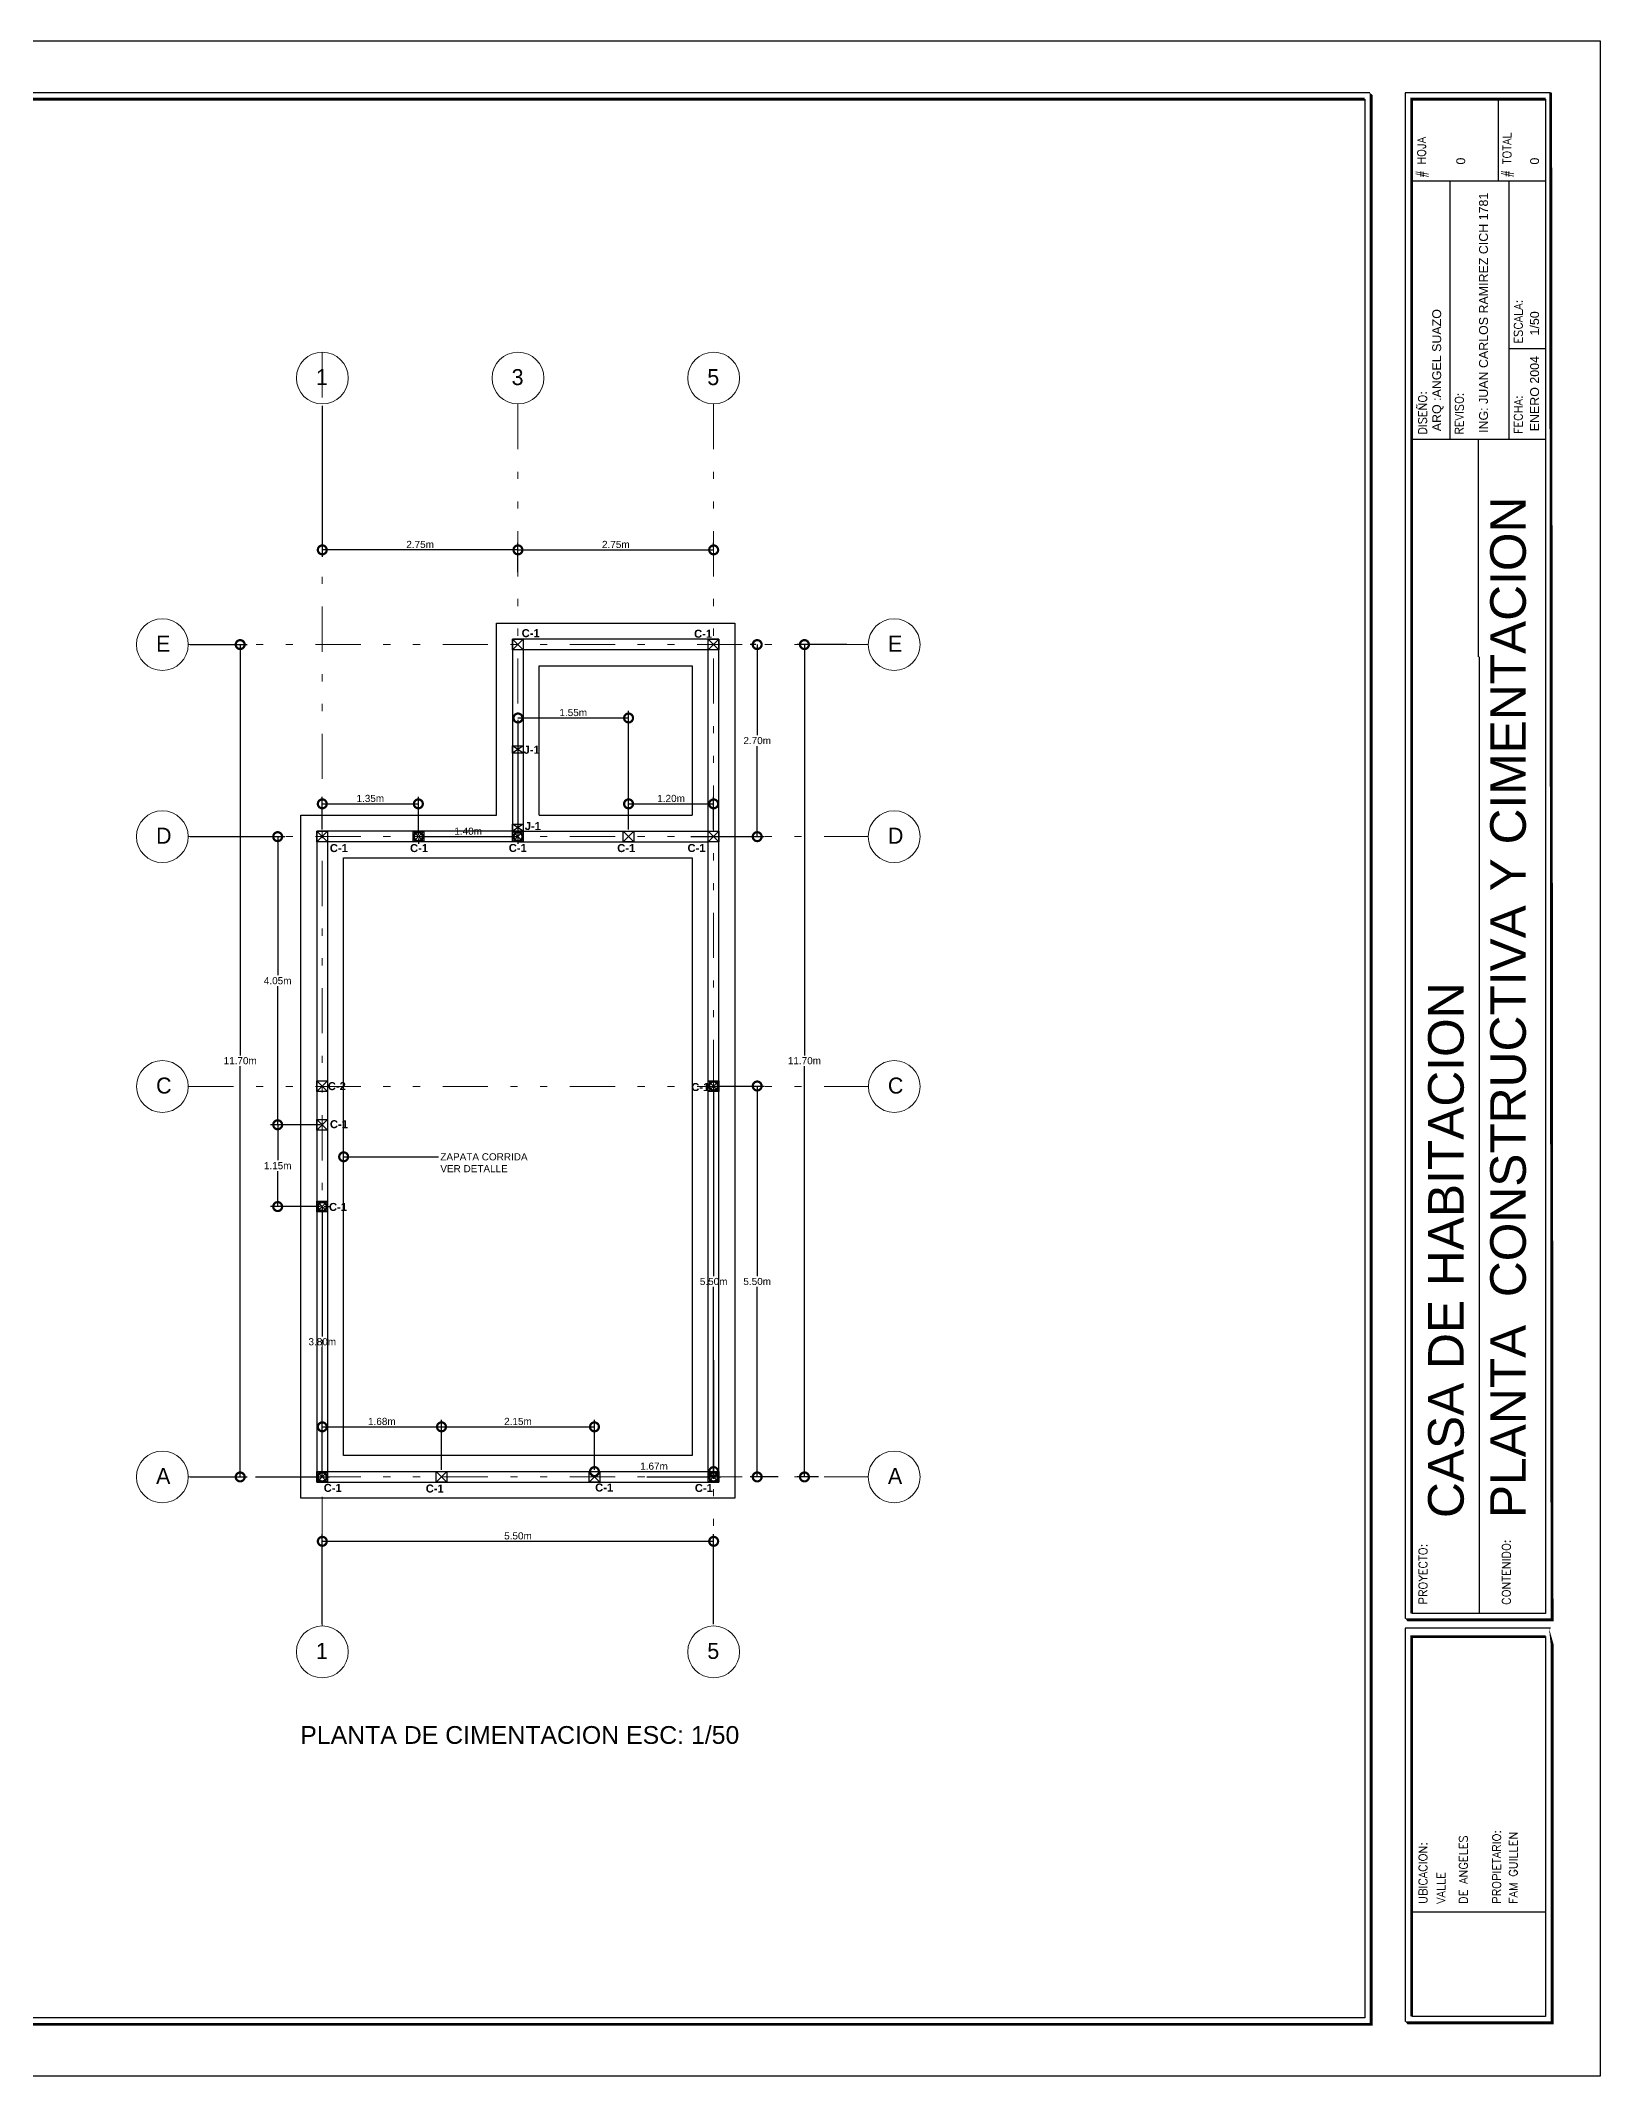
# Model space of a CAD drawing. Header units: inches. Extents: x -22.5 to 70.9, y -14.1 to 48.3.
# Drawn here: x 48.99 to 70.91, y 19.69 to 48.3 of the extents above; entities that cross this region are included whole.
import ezdxf

# ---------------------------------------------------------------- set-up
doc = ezdxf.new("R2010")
doc.units = ezdxf.units.IN
doc.header["$MEASUREMENT"] = 0
doc.linetypes.add('DIVIDE', pattern=[31.75, 12.7, -6.35, 0, -6.35, 0, -6.35])
for name, color, linetype, lineweight in [('cotas', 1, 'Continuous', 13), ('ejes', 253, 'DIVIDE', 13), ('muebles', 6, 'Continuous', 13), ('paredes', 7, 'Continuous', 30), ('rotulacion', 7, 'Continuous', 15), ('SOLERA DE CIM', 94, 'Continuous', 30)]:
    doc.layers.add(name, color=color, linetype=linetype, lineweight=lineweight)
doc.layers.add('MODULO', color=7, linetype='Continuous')
doc.layers.add('TEXTO CASTILLOS', color=30, linetype='Continuous')
doc.styles.add('CASTILLOS C+M', font='ARIALBD.TTF', dxfattribs={"height": 0.1125})
doc.styles.add('DIMS', font='ARIAL.TTF')
doc.styles.add('ROMANS', font='romans.shx')
doc.dimstyles.new('DIMS', dxfattribs={"dimtxt": 0.1, "dimasz": 0.25, "dimexe": 0.1, "dimexo": 0.025, "dimgap": 0.025, "dimtad": 1, "dimtih": 1, "dimtoh": 1, "dimzin": 1, "dimdsep": 46, "dimtxsty": 'DIMS', "dimblk1": 'DOTSMALL', "dimblk2": 'DOTSMALL', "dimsah": 1, "dimcen": 0.09, "dimclrd": 9, "dimclre": 9, "dimclrt": 2, "dimazin": 0, "dimtfac": 1, "dimtofl": 0, "dimtmove": 0, "dimatfit": 3, "dimldrblk": 'DOTSMALL', "dimfxl": 1, "dimtolj": 1, "dimtzin": 0, "dimarcsym": 0})

# ---------------------------------------------------------------- blocks, each defined once
blk = doc.blocks.new('HOJA11-17')
blk.add_lwpolyline([(-40.379, 27.285), (2.621, 27.285), (2.621, -0.715), (-40.379, -0.715)], close=True)
blk = doc.blocks.new('_DOTSMALL')
at = {"color": 0, "linetype": 'ByBlock', "const_width": 0.5}
blk.add_lwpolyline([(-0.0625, 0, 1), (0.0625, 0, 1)], format="xyb", close=True, dxfattribs=at)
blk = doc.blocks.new('*D240')
at = {"layer": 'cotas', "color": 9, "lineweight": -2}
for p, q in [((51.091, 39.815), (51.895, 39.815)), ((51.795, 39.815), (51.795, 34.041)), ((51.795, 28.115), (51.795, 33.889)), ((51.091, 28.115), (51.895, 28.115))]:
    blk.add_line(p, q, dxfattribs=at)
at = {"layer": 'Defpoints', "color": 0}
for p in [(51.066, 39.815), (51.066, 28.115), (51.795, 28.115)]:
    blk.add_point(p, dxfattribs=at)
at = {"layer": 'cotas', "color": 9, "lineweight": -2, "xscale": 0.25, "yscale": 0.25, "zscale": 0.25}
for p, rotation in [((51.795, 39.815), 90), ((51.795, 28.115), 270)]:
    blk.add_blockref('_DOTSMALL', p, dxfattribs=dict(at, rotation=rotation))
at = {"layer": 'cotas', "color": 2, "insert": (51.795, 33.965), "char_height": 0.1, "attachment_point": 5, "style": 'DIMS'}
blk.add_mtext('\\A1;11.70m', dxfattribs=at)
blk = doc.blocks.new('*D239')
at = {"layer": 'cotas', "color": 9, "lineweight": -2}
for p, q in [((52.949, 26.045), (52.949, 27.31)), ((52.949, 27.21), (58.449, 27.21)), ((58.449, 26.045), (58.449, 27.31))]:
    blk.add_line(p, q, dxfattribs=at)
at = {"layer": 'Defpoints', "color": 0}
for p in [(58.449, 27.21), (52.949, 26.02), (58.449, 26.02)]:
    blk.add_point(p, dxfattribs=at)
at = {"layer": 'cotas', "color": 9, "lineweight": -2, "xscale": 0.25, "yscale": 0.25, "zscale": 0.25, "rotation": 180}
blk.add_blockref('_DOTSMALL', (52.949, 27.21), dxfattribs=at)
at = {"layer": 'cotas', "color": 9, "lineweight": -2, "xscale": 0.25, "yscale": 0.25, "zscale": 0.25}
blk.add_blockref('_DOTSMALL', (58.449, 27.21), dxfattribs=at)
at = {"layer": 'cotas', "color": 2, "insert": (55.699, 27.286), "char_height": 0.1, "attachment_point": 5, "style": 'DIMS'}
blk.add_mtext('\\A1;5.50m', dxfattribs=at)
blk = doc.blocks.new('*D238')
at = {"layer": 'cotas', "color": 9, "lineweight": -2}
for p, q in [((55.699, 40.834), (55.699, 41.246)), ((58.449, 41.171), (58.449, 41.246)), ((55.699, 41.146), (58.449, 41.146))]:
    blk.add_line(p, q, dxfattribs=at)
at = {"layer": 'Defpoints', "color": 0}
for p in [(58.449, 41.146), (58.449, 41.146), (55.699, 40.809)]:
    blk.add_point(p, dxfattribs=at)
at = {"layer": 'cotas', "color": 9, "lineweight": -2, "xscale": 0.25, "yscale": 0.25, "zscale": 0.25, "rotation": 180}
blk.add_blockref('_DOTSMALL', (55.699, 41.146), dxfattribs=at)
at = {"layer": 'cotas', "color": 9, "lineweight": -2, "xscale": 0.25, "yscale": 0.25, "zscale": 0.25}
blk.add_blockref('_DOTSMALL', (58.449, 41.146), dxfattribs=at)
at = {"layer": 'cotas', "color": 2, "insert": (57.074, 41.222), "char_height": 0.1, "attachment_point": 5, "style": 'DIMS'}
blk.add_mtext('\\A1;2.75m', dxfattribs=at)
blk = doc.blocks.new('C2')
at = {"layer": 'SOLERA DE CIM', "linetype": 'Continuous'}
for p, q in [((-0.075, -0.075), (0.075, 0.075)), ((-0.075, 0.075), (0.075, -0.075))]:
    blk.add_line(p, q, dxfattribs=at)
blk.add_lwpolyline([(-0.075, 0.075), (0.075, 0.075), (0.075, -0.075), (-0.075, -0.075)], close=True, dxfattribs=at)
blk = doc.blocks.new('C4')
at = {"layer": 'SOLERA DE CIM', "linetype": 'Continuous'}
for p, q in [((-0.075, -0.05), (0.075, 0.05)), ((-0.075, 0.05), (0.075, -0.05))]:
    blk.add_line(p, q, dxfattribs=at)
blk.add_lwpolyline([(-0.075, 0.05), (0.075, 0.05), (0.075, -0.05), (-0.075, -0.05)], close=True, dxfattribs=at)
blk = doc.blocks.new('*D247')
at = {"layer": 'cotas', "color": 9, "lineweight": -2}
for p, q in [((52.949, 43.171), (52.949, 41.046)), ((55.699, 40.834), (55.699, 41.246)), ((55.699, 41.146), (52.949, 41.146))]:
    blk.add_line(p, q, dxfattribs=at)
at = {"layer": 'Defpoints', "color": 0}
for p in [(52.949, 43.196), (52.949, 41.146), (55.699, 40.809)]:
    blk.add_point(p, dxfattribs=at)
at = {"layer": 'cotas', "color": 9, "lineweight": -2, "xscale": 0.25, "yscale": 0.25, "zscale": 0.25, "rotation": 180}
blk.add_blockref('_DOTSMALL', (52.949, 41.146), dxfattribs=at)
at = {"layer": 'cotas', "color": 9, "lineweight": -2, "xscale": 0.25, "yscale": 0.25, "zscale": 0.25}
blk.add_blockref('_DOTSMALL', (55.699, 41.146), dxfattribs=at)
at = {"layer": 'cotas', "color": 2, "insert": (54.324, 41.222), "char_height": 0.1, "attachment_point": 5, "style": 'DIMS'}
blk.add_mtext('\\A1;2.75m', dxfattribs=at)
blk = doc.blocks.new('*D259')
at = {"layer": 'cotas', "color": 9, "lineweight": -2}
for p, q in [((52.949, 37.215), (52.949, 37.676)), ((52.949, 37.576), (54.299, 37.576)), ((54.299, 37.14), (54.299, 37.676))]:
    blk.add_line(p, q, dxfattribs=at)
at = {"layer": 'Defpoints', "color": 0}
for p in [(54.299, 37.576), (52.949, 37.19), (54.299, 37.115)]:
    blk.add_point(p, dxfattribs=at)
at = {"layer": 'cotas', "color": 9, "lineweight": -2, "xscale": 0.25, "yscale": 0.25, "zscale": 0.25, "rotation": 180}
blk.add_blockref('_DOTSMALL', (52.949, 37.576), dxfattribs=at)
at = {"layer": 'cotas', "color": 9, "lineweight": -2, "xscale": 0.25, "yscale": 0.25, "zscale": 0.25}
blk.add_blockref('_DOTSMALL', (54.299, 37.576), dxfattribs=at)
at = {"layer": 'cotas', "color": 2, "insert": (53.624, 37.652), "char_height": 0.1, "attachment_point": 5, "style": 'DIMS'}
blk.add_mtext('\\A1;1.35m', dxfattribs=at)
blk = doc.blocks.new('*D260')
at = {"layer": 'cotas', "color": 9, "lineweight": -2}
for p, q in [((55.699, 38.683), (55.699, 37.015)), ((54.299, 37.115), (55.699, 37.115)), ((54.299, 37.09), (54.299, 37.015))]:
    blk.add_line(p, q, dxfattribs=at)
at = {"layer": 'Defpoints', "color": 0}
for p in [(55.699, 38.708), (54.299, 37.115), (55.699, 37.115)]:
    blk.add_point(p, dxfattribs=at)
at = {"layer": 'cotas', "color": 9, "lineweight": -2, "xscale": 0.25, "yscale": 0.25, "zscale": 0.25, "rotation": 180}
blk.add_blockref('_DOTSMALL', (54.299, 37.115), dxfattribs=at)
at = {"layer": 'cotas', "color": 9, "lineweight": -2, "xscale": 0.25, "yscale": 0.25, "zscale": 0.25}
blk.add_blockref('_DOTSMALL', (55.699, 37.115), dxfattribs=at)
at = {"layer": 'cotas', "color": 2, "insert": (54.999, 37.191), "char_height": 0.1, "attachment_point": 5, "style": 'DIMS'}
blk.add_mtext('\\A1;1.40m', dxfattribs=at)
blk = doc.blocks.new('*D261')
at = {"layer": 'cotas', "color": 9, "lineweight": -2}
for p, q in [((55.699, 38.783), (57.253, 38.783)), ((55.699, 38.758), (55.699, 38.683)), ((57.253, 37.215), (57.253, 38.883))]:
    blk.add_line(p, q, dxfattribs=at)
at = {"layer": 'Defpoints', "color": 0}
for p in [(55.699, 38.783), (57.253, 38.783), (57.253, 37.19)]:
    blk.add_point(p, dxfattribs=at)
at = {"layer": 'cotas', "color": 9, "lineweight": -2, "xscale": 0.25, "yscale": 0.25, "zscale": 0.25, "rotation": 180}
blk.add_blockref('_DOTSMALL', (55.699, 38.783), dxfattribs=at)
at = {"layer": 'cotas', "color": 9, "lineweight": -2, "xscale": 0.25, "yscale": 0.25, "zscale": 0.25}
blk.add_blockref('_DOTSMALL', (57.253, 38.783), dxfattribs=at)
at = {"layer": 'cotas', "color": 2, "insert": (56.476, 38.859), "char_height": 0.1, "attachment_point": 5, "style": 'DIMS'}
blk.add_mtext('\\A1;1.55m', dxfattribs=at)
blk = doc.blocks.new('*D262')
at = {"layer": 'cotas', "color": 9, "lineweight": -2}
for p, q in [((57.253, 37.215), (57.253, 37.676)), ((57.253, 37.576), (58.449, 37.576)), ((58.449, 37.215), (58.449, 37.676))]:
    blk.add_line(p, q, dxfattribs=at)
at = {"layer": 'Defpoints', "color": 0}
for p in [(58.449, 37.576), (57.253, 37.19), (58.449, 37.19)]:
    blk.add_point(p, dxfattribs=at)
at = {"layer": 'cotas', "color": 9, "lineweight": -2, "xscale": 0.25, "yscale": 0.25, "zscale": 0.25, "rotation": 180}
blk.add_blockref('_DOTSMALL', (57.253, 37.576), dxfattribs=at)
at = {"layer": 'cotas', "color": 9, "lineweight": -2, "xscale": 0.25, "yscale": 0.25, "zscale": 0.25}
blk.add_blockref('_DOTSMALL', (58.449, 37.576), dxfattribs=at)
at = {"layer": 'cotas', "color": 2, "insert": (57.851, 37.652), "char_height": 0.1, "attachment_point": 5, "style": 'DIMS'}
blk.add_mtext('\\A1;1.20m', dxfattribs=at)
blk = doc.blocks.new('*D263')
at = {"layer": 'cotas', "color": 9, "lineweight": -2}
for p, q in [((58.449, 33.61), (58.449, 30.938)), ((58.474, 33.61), (58.549, 33.61)), ((58.449, 28.115), (58.449, 30.786)), ((57.512, 28.115), (58.549, 28.115))]:
    blk.add_line(p, q, dxfattribs=at)
at = {"layer": 'Defpoints', "color": 0}
for p in [(58.449, 33.61), (57.487, 28.115), (58.449, 28.115)]:
    blk.add_point(p, dxfattribs=at)
at = {"layer": 'cotas', "color": 9, "lineweight": -2, "xscale": 0.25, "yscale": 0.25, "zscale": 0.25}
for p, rotation in [((58.449, 33.61), 90), ((58.449, 28.115), 270)]:
    blk.add_blockref('_DOTSMALL', p, dxfattribs=dict(at, rotation=rotation))
at = {"layer": 'cotas', "color": 2, "insert": (58.449, 30.862), "char_height": 0.1, "attachment_point": 5, "style": 'DIMS'}
blk.add_mtext('\\A1;5.50m', dxfattribs=at)
blk = doc.blocks.new('*D264')
at = {"layer": 'cotas', "color": 9, "lineweight": -2}
for p, q in [((51.091, 37.115), (52.422, 37.115)), ((52.322, 37.115), (52.322, 35.166)), ((52.322, 33.065), (52.322, 35.014)), ((52.924, 33.065), (52.222, 33.065))]:
    blk.add_line(p, q, dxfattribs=at)
at = {"layer": 'Defpoints', "color": 0}
for p in [(51.066, 37.115), (52.322, 33.065), (52.949, 33.065)]:
    blk.add_point(p, dxfattribs=at)
at = {"layer": 'cotas', "color": 9, "lineweight": -2, "xscale": 0.25, "yscale": 0.25, "zscale": 0.25}
for p, rotation in [((52.322, 37.115), 90), ((52.322, 33.065), 270)]:
    blk.add_blockref('_DOTSMALL', p, dxfattribs=dict(at, rotation=rotation))
at = {"layer": 'cotas', "color": 2, "insert": (52.322, 35.09), "char_height": 0.1, "attachment_point": 5, "style": 'DIMS'}
blk.add_mtext('\\A1;4.05m', dxfattribs=at)
blk = doc.blocks.new('*D265')
at = {"layer": 'cotas', "color": 9, "lineweight": -2}
for p, q in [((52.924, 33.065), (52.222, 33.065)), ((52.322, 33.065), (52.322, 32.566)), ((52.322, 31.915), (52.322, 32.414)), ((52.924, 31.915), (52.222, 31.915))]:
    blk.add_line(p, q, dxfattribs=at)
at = {"layer": 'Defpoints', "color": 0}
for p in [(52.949, 33.065), (52.322, 31.915), (52.949, 31.915)]:
    blk.add_point(p, dxfattribs=at)
at = {"layer": 'cotas', "color": 9, "lineweight": -2, "xscale": 0.25, "yscale": 0.25, "zscale": 0.25}
for p, rotation in [((52.322, 33.065), 90), ((52.322, 31.915), 270)]:
    blk.add_blockref('_DOTSMALL', p, dxfattribs=dict(at, rotation=rotation))
at = {"layer": 'cotas', "color": 2, "insert": (52.322, 32.49), "char_height": 0.1, "attachment_point": 5, "style": 'DIMS'}
blk.add_mtext('\\A1;1.15m', dxfattribs=at)
blk = doc.blocks.new('*D266')
at = {"layer": 'cotas', "color": 9, "lineweight": -2}
for p, q in [((52.949, 31.915), (52.949, 30.091)), ((52.974, 31.915), (53.049, 31.915)), ((52.949, 28.115), (52.949, 29.939)), ((52.012, 28.115), (53.049, 28.115))]:
    blk.add_line(p, q, dxfattribs=at)
at = {"layer": 'Defpoints', "color": 0}
for p in [(52.949, 31.915), (51.987, 28.115), (52.949, 28.115)]:
    blk.add_point(p, dxfattribs=at)
at = {"layer": 'cotas', "color": 9, "lineweight": -2, "xscale": 0.25, "yscale": 0.25, "zscale": 0.25}
for p, rotation in [((52.949, 31.915), 90), ((52.949, 28.115), 270)]:
    blk.add_blockref('_DOTSMALL', p, dxfattribs=dict(at, rotation=rotation))
at = {"layer": 'cotas', "color": 2, "insert": (52.949, 30.015), "char_height": 0.1, "attachment_point": 5, "style": 'DIMS'}
blk.add_mtext('\\A1;3.80m', dxfattribs=at)
blk = doc.blocks.new('*D267')
at = {"layer": 'cotas', "color": 9, "lineweight": -2}
for p, q in [((52.949, 28.215), (52.949, 28.919)), ((54.624, 28.215), (54.624, 28.919)), ((52.949, 28.819), (54.624, 28.819))]:
    blk.add_line(p, q, dxfattribs=at)
at = {"layer": 'Defpoints', "color": 0}
for p in [(54.624, 28.819), (52.949, 28.19), (54.624, 28.19)]:
    blk.add_point(p, dxfattribs=at)
at = {"layer": 'cotas', "color": 9, "lineweight": -2, "xscale": 0.25, "yscale": 0.25, "zscale": 0.25, "rotation": 180}
blk.add_blockref('_DOTSMALL', (52.949, 28.819), dxfattribs=at)
at = {"layer": 'cotas', "color": 9, "lineweight": -2, "xscale": 0.25, "yscale": 0.25, "zscale": 0.25}
blk.add_blockref('_DOTSMALL', (54.624, 28.819), dxfattribs=at)
at = {"layer": 'cotas', "color": 2, "insert": (53.786, 28.895), "char_height": 0.1, "attachment_point": 5, "style": 'DIMS'}
blk.add_mtext('\\A1;1.68m', dxfattribs=at)
blk = doc.blocks.new('*D268')
at = {"layer": 'cotas', "color": 9, "lineweight": -2}
for p, q in [((54.624, 28.215), (54.624, 28.919)), ((56.774, 28.215), (56.774, 28.919)), ((54.624, 28.819), (56.774, 28.819))]:
    blk.add_line(p, q, dxfattribs=at)
at = {"layer": 'Defpoints', "color": 0}
for p in [(56.774, 28.819), (54.624, 28.19), (56.774, 28.19)]:
    blk.add_point(p, dxfattribs=at)
at = {"layer": 'cotas', "color": 9, "lineweight": -2, "xscale": 0.25, "yscale": 0.25, "zscale": 0.25, "rotation": 180}
blk.add_blockref('_DOTSMALL', (54.624, 28.819), dxfattribs=at)
at = {"layer": 'cotas', "color": 9, "lineweight": -2, "xscale": 0.25, "yscale": 0.25, "zscale": 0.25}
blk.add_blockref('_DOTSMALL', (56.774, 28.819), dxfattribs=at)
at = {"layer": 'cotas', "color": 2, "insert": (55.699, 28.895), "char_height": 0.1, "attachment_point": 5, "style": 'DIMS'}
blk.add_mtext('\\A1;2.15m', dxfattribs=at)
blk = doc.blocks.new('*D269')
at = {"layer": 'cotas', "color": 9, "lineweight": -2}
for p, q in [((58.449, 29.758), (58.449, 28.09)), ((56.774, 28.215), (56.774, 28.29)), ((56.774, 28.19), (58.449, 28.19))]:
    blk.add_line(p, q, dxfattribs=at)
at = {"layer": 'Defpoints', "color": 0}
for p in [(58.449, 29.783), (56.774, 28.19), (58.449, 28.19)]:
    blk.add_point(p, dxfattribs=at)
at = {"layer": 'cotas', "color": 9, "lineweight": -2, "xscale": 0.25, "yscale": 0.25, "zscale": 0.25, "rotation": 180}
blk.add_blockref('_DOTSMALL', (56.774, 28.19), dxfattribs=at)
at = {"layer": 'cotas', "color": 9, "lineweight": -2, "xscale": 0.25, "yscale": 0.25, "zscale": 0.25}
blk.add_blockref('_DOTSMALL', (58.449, 28.19), dxfattribs=at)
at = {"layer": 'cotas', "color": 2, "insert": (57.611, 28.266), "char_height": 0.1, "attachment_point": 5, "style": 'DIMS'}
blk.add_mtext('\\A1;1.67m', dxfattribs=at)
blk = doc.blocks.new('*D407')
at = {"layer": 'cotas', "color": 9, "lineweight": -2}
for p, q in [((58.474, 33.61), (59.161, 33.61)), ((59.061, 33.61), (59.061, 30.938)), ((59.061, 28.115), (59.061, 30.786)), ((59.358, 28.115), (58.961, 28.115))]:
    blk.add_line(p, q, dxfattribs=at)
at = {"layer": 'Defpoints', "color": 0}
for p in [(58.449, 33.61), (59.061, 28.115), (59.383, 28.115)]:
    blk.add_point(p, dxfattribs=at)
at = {"layer": 'cotas', "color": 9, "lineweight": -2, "xscale": 0.25, "yscale": 0.25, "zscale": 0.25}
for p, rotation in [((59.061, 33.61), 90), ((59.061, 28.115), 270)]:
    blk.add_blockref('_DOTSMALL', p, dxfattribs=dict(at, rotation=rotation))
at = {"layer": 'cotas', "color": 2, "insert": (59.061, 30.862), "char_height": 0.1, "attachment_point": 5, "style": 'DIMS'}
blk.add_mtext('\\A1;5.50m', dxfattribs=at)
blk = doc.blocks.new('*D408')
at = {"layer": 'cotas', "color": 9, "lineweight": -2}
for p, q in [((59.042, 39.815), (58.961, 39.815)), ((59.061, 39.815), (59.061, 38.541)), ((59.061, 37.115), (59.061, 38.389)), ((58.13, 37.115), (59.161, 37.115))]:
    blk.add_line(p, q, dxfattribs=at)
at = {"layer": 'Defpoints', "color": 0}
for p in [(59.061, 39.815), (59.067, 39.815), (58.105, 37.115)]:
    blk.add_point(p, dxfattribs=at)
at = {"layer": 'cotas', "color": 9, "lineweight": -2, "xscale": 0.25, "yscale": 0.25, "zscale": 0.25}
for p, rotation in [((59.061, 39.815), 90), ((59.061, 37.115), 270)]:
    blk.add_blockref('_DOTSMALL', p, dxfattribs=dict(at, rotation=rotation))
at = {"layer": 'cotas', "color": 2, "insert": (59.061, 38.465), "char_height": 0.1, "attachment_point": 5, "style": 'DIMS'}
blk.add_mtext('\\A1;2.70m', dxfattribs=at)
blk = doc.blocks.new('*D409')
at = {"layer": 'cotas', "color": 9, "lineweight": -2}
for p, q in [((60.321, 39.815), (59.625, 39.815)), ((59.725, 39.815), (59.725, 34.041)), ((59.725, 28.115), (59.725, 33.889)), ((59.921, 28.115), (59.625, 28.115))]:
    blk.add_line(p, q, dxfattribs=at)
at = {"layer": 'Defpoints', "color": 0}
for p in [(60.346, 39.815), (59.725, 28.115), (59.946, 28.115)]:
    blk.add_point(p, dxfattribs=at)
at = {"layer": 'cotas', "color": 9, "lineweight": -2, "xscale": 0.25, "yscale": 0.25, "zscale": 0.25}
for p, rotation in [((59.725, 39.815), 90), ((59.725, 28.115), 270)]:
    blk.add_blockref('_DOTSMALL', p, dxfattribs=dict(at, rotation=rotation))
at = {"layer": 'cotas', "color": 2, "insert": (59.725, 33.965), "char_height": 0.1, "attachment_point": 5, "style": 'DIMS'}
blk.add_mtext('\\A1;11.70m', dxfattribs=at)

msp = doc.modelspace()

# ---------------------------------------------------------------- linework, layer by layer
at = {"layer": 'ejes', "ltscale": 0.05}
for p, q in [((52.949, 43.925), (52.949, 26.02)), ((55.699, 43.196), (55.699, 37.115)), ((58.449, 43.196), (58.449, 26.02)), ((51.066, 39.815), (60.622, 39.815)), ((51.066, 37.115), (60.622, 37.115)), ((51.066, 33.603), (60.622, 33.603)), ((51.066, 28.115), (60.622, 28.115))]:
    msp.add_line(p, q, dxfattribs=at)
at = {"layer": 'MODULO'}
for p, q in [((68.167, 47.572), (68.167, 26.126)), ((70.212, 47.572), (68.167, 47.572)), ((69.481, 46.328), (69.481, 47.48)), ((70.14, 46.328), (68.259, 46.328)), ((68.799, 42.697), (68.799, 46.328)), ((69.63, 42.706), (69.63, 46.328)), ((69.63, 43.975), (70.14, 43.975)), ((70.14, 42.697), (68.259, 42.697)), ((69.2, 39.642), (69.2, 42.697)), ((69.213, 26.197), (69.213, 39.642)), ((68.259, 22.004), (70.14, 22.004))]:
    msp.add_line(p, q, dxfattribs=at)
for points in [[(27.143, 20.442, 0, 0.0409, 0), (27.184, 20.421, 0.0409, 0.0409, 0), (67.691, 20.421, 0.0409, 0.0409, 0), (67.691, 47.531, 0.0409, 0, 0), (67.67, 47.572, 0, 0, 0)], [(68.167, 26.126, 0, 0.0409, 0), (68.208, 26.105, 0.0409, 0.0409, 0), (70.232, 26.105, 0.0409, 0.0409, 0), (70.212, 47.572, 0.0409, 0, 0), (70.212, 47.572, 0, 0, 0)], [(68.167, 20.462, 0, 0.0409, 0), (68.208, 20.442, 0.0409, 0.0409, 0), (70.232, 20.442, 0.0409, 0.0409, 0), (70.232, 25.765, 0.0409, 0, 0), (70.189, 25.988, 0, 0, 0)]]:
    msp.add_lwpolyline(points, format="xyseb", dxfattribs=at)
for points in [[(67.67, 47.572), (27.143, 47.572), (27.143, 20.442)], [(67.599, 47.48), (67.599, 20.513), (27.235, 20.513)], [(70.14, 47.48), (70.14, 26.197), (68.259, 26.197)], [(70.212, 25.988), (68.167, 25.988), (68.167, 20.462)], [(70.14, 25.87), (70.14, 20.533), (68.259, 20.533)]]:
    msp.add_lwpolyline(points, dxfattribs=at)
at = {"layer": 'MODULO', "const_width": 0.0409}
for points in [[(67.599, 47.48), (27.235, 47.48), (27.235, 20.513)], [(70.14, 47.48), (68.259, 47.48), (68.259, 26.197)], [(70.14, 25.87), (68.259, 25.87), (68.259, 20.533)]]:
    msp.add_lwpolyline(points, dxfattribs=at)
at = {"layer": 'paredes'}
for p, q in [((55.399, 37.415), (55.399, 40.115)), ((55.399, 40.115), (58.749, 40.115)), ((58.749, 40.115), (58.749, 27.815)), ((58.524, 39.89), (55.624, 39.89)), ((55.624, 39.89), (55.624, 37.19)), ((58.524, 28.04), (58.524, 39.89)), ((58.374, 39.74), (55.774, 39.74)), ((55.774, 39.74), (55.774, 37.19)), ((55.999, 37.415), (55.999, 39.515)), ((55.999, 39.515), (58.149, 39.515)), ((58.149, 39.515), (58.149, 37.415)), ((58.374, 37.19), (58.374, 39.74)), ((52.649, 37.415), (55.399, 37.415)), ((52.649, 27.815), (52.649, 37.415)), ((55.999, 37.415), (58.149, 37.415)), ((55.624, 37.19), (52.874, 37.19)), ((52.874, 37.19), (52.874, 28.04)), ((55.774, 37.04), (53.024, 37.04)), ((53.024, 37.04), (53.024, 28.19)), ((55.699, 37.04), (58.374, 37.04)), ((55.774, 37.19), (58.374, 37.19)), ((58.374, 28.19), (58.374, 37.04)), ((53.249, 36.815), (55.999, 36.815)), ((53.249, 28.415), (53.249, 36.815)), ((55.699, 36.815), (58.149, 36.815)), ((58.149, 36.815), (58.149, 28.415)), ((58.149, 28.415), (53.249, 28.415)), ((53.024, 28.19), (58.374, 28.19)), ((58.749, 27.815), (52.649, 27.815)), ((52.874, 28.04), (58.524, 28.04))]:
    msp.add_line(p, q, dxfattribs=at)
at = {"layer": 'rotulacion'}
for centre in [(52.949, 43.561), (55.699, 43.561), (58.449, 43.561), (50.701, 39.815), (60.986, 39.815), (50.701, 37.115), (60.986, 37.115), (50.702, 33.603), (60.987, 33.603), (50.701, 28.115), (60.986, 28.115), (52.949, 25.656), (58.449, 25.656)]:
    msp.add_circle(centre, 0.364, dxfattribs=at)

# ---------------------------------------------------------------- block references
at = {"layer": 'Defpoints', "xscale": 1.046400000000006, "yscale": 1.021874999999994, "zscale": 1.021875}
msp.add_blockref('HOJA11-17', (68.167, 20.421), dxfattribs=at)
at = {"layer": 'SOLERA DE CIM', "linetype": 'Continuous'}
for p in [(55.699, 39.815), (58.449, 39.815), (52.949, 37.115), (54.299, 37.115), (55.699, 37.115), (57.253, 37.115), (58.449, 37.115), (52.949, 33.61), (58.449, 33.61), (52.949, 33.065), (52.949, 31.915), (52.949, 28.115), (54.624, 28.115), (56.774, 28.115), (58.449, 28.115)]:
    msp.add_blockref('C2', p, dxfattribs=at)
at = {"layer": 'SOLERA DE CIM', "linetype": 'Continuous', "rotation": 180}
for p in [(55.699, 38.34), (55.699, 37.24)]:
    msp.add_blockref('C4', p, dxfattribs=at)

# ---------------------------------------------------------------- texts
at = {"layer": 'cotas', "color": 2, "insert": (54.608, 32.665), "char_height": 0.1, "attachment_point": 1, "style": 'DIMS'}
msp.add_mtext('\\A1;ZAPATA CORRIDA\\PVER DETALLE', dxfattribs=at)
at = {"layer": 'MODULO', "style": 'ROMANS'}
for s, height, p in [('# HOJA', 0.117, (68.456, 46.375)), ('# TOTAL', 0.117, (69.656, 46.381)), ('ESCALA:', 0.117, (69.816, 44.045)), ('DISEÑO:', 0.117, (68.47, 42.765)), ('REVISO:', 0.117, (68.986, 42.765)), ('FECHA:', 0.117, (69.816, 42.775)), ('CONTENIDO:', 0.117, (69.648, 26.317)), ('PROYECTO:', 0.117, (68.476, 26.322)), ('UBICACION:', 0.117, (68.476, 22.114)), ('DE ANGELES', 0.117, (69.044, 22.114)), ('PROPIETARIO:', 0.11703, (69.511, 22.114)), ('FAM GUILLEN', 0.11703, (69.744, 22.114)), ('VALLE', 0.117, (68.729, 22.114))]:
    msp.add_text(s, height=height, rotation=90, dxfattribs=at).set_placement(p)
at = {"layer": 'muebles', "attachment_point": 1, "rotation": 90}
for s, insert, char_height, width in [('{\\fArial|b0|i0|c0|p34;0}', (68.886, 46.562), 0.125, 6.096), ('{\\fArial|b0|i0|c0|p34;0}', (69.924, 46.562), 0.125, 6.096), ('{\\fArial|b0|i0|c0|p34;ING: JUAN CARLOS RAMIREZ CICH 1781}', (69.206, 42.79), 0.125, 6.096), ('{\\fArial|b0|i0|c0|p34;ARQ :ANGEL SUAZO}', (68.548, 42.813), 0.125, 6.096), ('{\\fArial|b0|i0|c0|p34;1/50}', (69.924, 44.16), 0.125, 6.096), ('{\\fArial|b0|i0|c0|p34;ENERO 2004}', (69.924, 42.813), 0.125, 6.096), ('{\\fArial|b0|i0|c0|p34;PLANTA  CONSTRUCTIVA Y CIMENTACION}', (69.363, 27.537), 0.5, 24.383), ('{\\fArial|b0|i0|c0|p34;CASA DE HABITACION}', (68.49, 27.537), 0.5, 24.383)]:
    msp.add_mtext(s, dxfattribs=dict(at, insert=insert, char_height=char_height, width=width))
at = {"layer": 'muebles', "insert": (52.639, 24.613), "char_height": 0.25, "width": 12.1915, "attachment_point": 1}
msp.add_mtext('{\\fArial|b0|i0|c0|p34;PLANTA DE CIMENTACION ESC: 1/50}', dxfattribs=at)
at = {"layer": 'rotulacion'}
for s, p in [('1', (52.86, 43.462)), ('3', (55.61, 43.462)), ('5', (58.36, 43.462)), ('E', (50.613, 39.716)), ('E', (60.898, 39.716)), ('D', (50.613, 37.016)), ('D', (60.898, 37.016)), ('C', (50.613, 33.504)), ('C', (60.898, 33.504)), ('A', (50.613, 28.016)), ('A', (60.898, 28.016)), ('1', (52.86, 25.557)), ('5', (58.36, 25.557))]:
    msp.add_text(s, height=0.225, dxfattribs=at).set_placement(p)
at = {"layer": 'TEXTO CASTILLOS', "style": 'CASTILLOS C+M'}
for s, p in [('C-1', (55.751, 39.919)), ('C-1', (58.174, 39.911)), ('J-1', (55.777, 38.28)), ('J-1', (55.794, 37.208)), ('C-1', (53.055, 36.898)), ('C-1', (54.182, 36.898)), ('C-1', (55.57, 36.9)), ('C-1', (57.094, 36.898)), ('C-1', (58.082, 36.899)), ('C-2', (53.027, 33.552)), ('C-1', (58.135, 33.539)), ('C-1', (53.056, 33.017)), ('C-1', (53.043, 31.854)), ('C-1', (52.969, 27.905)), ('C-1', (54.403, 27.896)), ('C-1', (56.784, 27.91)), ('C-1', (58.185, 27.904))]:
    msp.add_text(s, height=0.1125, dxfattribs=at).set_placement(p)

# ---------------------------------------------------------------- dimensions: what is measured, and where the dimension line sits
at = {"layer": 'cotas'}
for base, p1, p2, override, picture, middle in [((52.949, 41.146), (55.699, 40.809), (52.949, 43.196), {"dimpost": 'm', "dimtmove": 1}, '*D247', (54.324, 41.222)), ((58.449, 41.146), (55.699, 40.809), (58.449, 41.146), {"dimpost": 'm', "dimtmove": 1}, '*D238', (57.074, 41.222)), ((57.253, 38.783), (55.699, 38.783), (57.253, 37.19), {"dimpost": 'm', "dimtmove": 1}, '*D261', (56.476, 38.859)), ((55.699, 37.115), (54.299, 37.115), (55.699, 38.708), {"dimpost": 'm', "dimtmove": 1}, '*D260', (54.999, 37.191)), ((54.299, 37.576), (52.949, 37.19), (54.299, 37.115), {"dimpost": 'm'}, '*D259', (53.624, 37.652)), ((58.449, 37.576), (57.253, 37.19), (58.449, 37.19), {"dimpost": 'm', "dimtmove": 1}, '*D262', (57.851, 37.652)), ((58.448655525, 28.189623077), (56.773655525, 28.189623077), (58.448655525, 29.782909544), {"dimpost": 'm', "dimtmove": 1}, '*D269', (57.611155525, 28.265680376)), ((54.623655525, 28.818768306), (52.948655525, 28.189623077), (54.623655525, 28.189623077), {"dimpost": 'm'}, '*D267', (53.786155525, 28.894825605)), ((56.774, 28.819), (54.624, 28.19), (56.774, 28.19), {"dimpost": 'm', "dimtmove": 1}, '*D268', (55.699, 28.895)), ((58.449, 27.21), (52.949, 26.02), (58.449, 26.02), {"dimpost": 'm'}, '*D239', (55.699, 27.286))]:
    dim = msp.add_linear_dim(base=base, p1=p1, p2=p2, dimstyle='DIMS', override=override, dxfattribs=at)
    dim.commit()
    dim.dimension.update_dxf_attribs({"geometry": picture, "text_midpoint": middle})
for base, p1, p2, override, picture, middle in [((51.795, 28.115), (51.066, 39.815), (51.066, 28.115), {"dimpost": 'm'}, '*D240', (51.795, 33.965)), ((59.061, 39.815), (58.105, 37.115), (59.067, 39.815), {"dimpost": 'm', "dimtmove": 1}, '*D408', (59.061, 38.465)), ((59.725, 28.115), (60.346, 39.815), (59.946, 28.115), {"dimpost": 'm'}, '*D409', (59.725, 33.965)), ((52.322, 33.065), (51.066, 37.115), (52.949, 33.065), {"dimpost": 'm'}, '*D264', (52.322, 35.09)), ((58.448655525, 28.114623077), (58.448655525, 33.609623077), (57.486948932, 28.114623077), {"dimpost": 'm', "dimtmove": 1}, '*D263', (58.448655525, 30.862123077)), ((59.060809318, 28.114623077), (58.448655525, 33.609623077), (59.383115945, 28.114623077), {"dimpost": 'm', "dimtmove": 1}, '*D407', (59.060809318, 30.862123077)), ((52.322, 31.915), (52.949, 33.065), (52.949, 31.915), {"dimpost": 'm', "dimtmove": 1}, '*D265', (52.322, 32.49)), ((52.949, 28.115), (52.949, 31.915), (51.987, 28.115), {"dimpost": 'm', "dimtmove": 1}, '*D266', (52.949, 30.015))]:
    dim = msp.add_linear_dim(base=base, p1=p1, p2=p2, angle=90, dimstyle='DIMS', override=override, dxfattribs=at)
    dim.commit()
    dim.dimension.update_dxf_attribs({"geometry": picture, "text_midpoint": middle})

# ---------------------------------------------------------------- leaders
at = {"layer": 'cotas', "annotation_type": 0, "has_hookline": 1, "hookline_direction": 0, "text_width": 1.224}
msp.add_leader([(53.249, 32.615), (54.583, 32.615)], dimstyle='DIMS', override={"dimgap": 0.025, "dimtad": 0}, dxfattribs=at)

doc.saveas('drawing.dxf')
